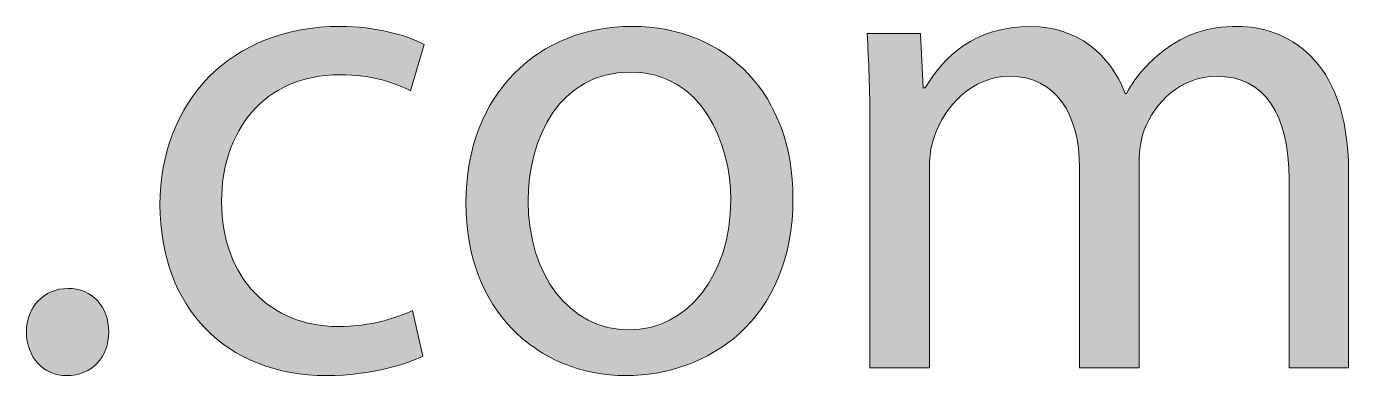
# Model space of a CAD drawing. Header units: inches. Extents: x 20 to 260, y -168 to -20.
# Drawn here: x 35.65 to 43.74, y -63.89 to -61.75 of the extents above; entities that cross this region are included whole.
import ezdxf

# ---------------------------------------------------------------- set-up
doc = ezdxf.new("R2010")
doc.units = ezdxf.units.IN
doc.header["$MEASUREMENT"] = 0
doc.layers.add('Layer 1', color=7, linetype='Continuous')

# ---------------------------------------------------------------- blocks, each defined once
blk = doc.blocks.new('block 16')
at = {"layer": 'Layer 1'}
h = blk.add_hatch(color=7, dxfattribs=at)
h.dxf.hatch_style = 2
edge = h.paths.add_edge_path()
edge.add_spline(control_points=[(38.0794, -63.7667), (37.982, -63.8134), (37.7664, -63.8852), (37.4913, -63.8852), (36.8736, -63.8852), (36.4715, -63.4665), (36.4715, -62.8401), (36.4715, -62.2097), (36.9032, -61.7486), (37.5717, -61.7486), (37.7917, -61.7486), (37.9863, -61.8035), (38.0878, -61.8586), (38.0878, -61.8586), (38.0032, -62.142), (38.0032, -62.142), (37.9143, -62.0955), (37.7748, -62.0447), (37.5717, -62.0447), (37.102, -62.0447), (36.8481, -62.3959), (36.8481, -62.8189), (36.8481, -63.2928), (37.1528, -63.5848), (37.559, -63.5848), (37.7705, -63.5848), (37.9102, -63.534), (38.016, -63.4875), (38.016, -63.4875), (38.0794, -63.7667), (38.0794, -63.7667)], knot_values=[0, 0, 0, 0, 1, 1, 1, 2, 2, 2, 3, 3, 3, 4, 4, 4, 5, 5, 5, 6, 6, 6, 7, 7, 7, 8, 8, 8, 9, 9, 9, 10, 10, 10, 10], degree=3, periodic=1)
h = blk.add_hatch(color=7, dxfattribs=at)
h.dxf.hatch_style = 2
edge = h.paths.add_edge_path()
edge.add_spline(control_points=[(40.344, -62.7979), (40.344, -63.5552), (39.8152, -63.8852), (39.3244, -63.8852), (38.7744, -63.8852), (38.3427, -63.479), (38.3427, -62.8317), (38.3427, -62.1506), (38.7956, -61.7486), (39.3582, -61.7486), (39.9464, -61.7486), (40.344, -62.1759), (40.344, -62.7979)], knot_values=[0, 0, 0, 0, 1, 1, 1, 2, 2, 2, 3, 3, 3, 4, 4, 4, 4], degree=3, periodic=1)
edge = h.paths.add_edge_path()
edge.add_spline(control_points=[(38.7236, -62.8189), (38.7236, -63.2675), (38.9775, -63.606), (39.3413, -63.606), (39.6967, -63.606), (39.9633, -63.2718), (39.9633, -62.8105), (39.9633, -62.4636), (39.7898, -62.0278), (39.3497, -62.0278), (38.9139, -62.0278), (38.7236, -62.434), (38.7236, -62.8189)], knot_values=[0, 0, 0, 0, 1, 1, 1, 2, 2, 2, 3, 3, 3, 4, 4, 4, 4], degree=3, periodic=1)
h = blk.add_hatch(color=7, dxfattribs=at)
h.dxf.hatch_style = 2
edge = h.paths.add_edge_path()
edge.add_spline(control_points=[(40.8149, -62.3451), (40.8149, -62.1294), (40.8065, -61.9601), (40.7981, -61.7909), (40.7981, -61.7909), (41.1238, -61.7909), (41.1238, -61.7909), (41.1238, -61.7909), (41.1407, -62.1251), (41.1407, -62.1251), (41.1407, -62.1251), (41.1534, -62.1251), (41.1534, -62.1251), (41.2676, -61.9305), (41.4581, -61.7486), (41.8007, -61.7486), (42.0758, -61.7486), (42.2874, -61.9179), (42.3763, -62.159), (42.3763, -62.159), (42.3847, -62.159), (42.3847, -62.159), (42.4481, -62.0405), (42.5327, -61.9559), (42.6174, -61.8924), (42.7401, -61.7994), (42.8711, -61.7486), (43.0658, -61.7486), (43.3409, -61.7486), (43.7428, -61.9263), (43.7428, -62.637), (43.7428, -62.637), (43.7428, -63.8387), (43.7428, -63.8387), (43.7428, -63.8387), (43.3789, -63.8387), (43.3789, -63.8387), (43.3789, -63.8387), (43.3789, -62.6836), (43.3789, -62.6836), (43.3789, -62.286), (43.2308, -62.0533), (42.9347, -62.0533), (42.7189, -62.0533), (42.5582, -62.2097), (42.4905, -62.3874), (42.4736, -62.4424), (42.4608, -62.506), (42.4608, -62.5737), (42.4608, -62.5737), (42.4608, -63.8387), (42.4608, -63.8387), (42.4608, -63.8387), (42.0969, -63.8387), (42.0969, -63.8387), (42.0969, -63.8387), (42.0969, -62.6117), (42.0969, -62.6117), (42.0969, -62.286), (41.953, -62.0533), (41.6697, -62.0533), (41.4411, -62.0533), (41.2676, -62.2393), (41.2084, -62.4255), (41.1873, -62.4763), (41.1787, -62.544), (41.1787, -62.6074), (41.1787, -62.6074), (41.1787, -63.8387), (41.1787, -63.8387), (41.1787, -63.8387), (40.8149, -63.8387), (40.8149, -63.8387), (40.8149, -63.8387), (40.8149, -62.3451), (40.8149, -62.3451)], knot_values=[0, 0, 0, 0, 1, 1, 1, 2, 2, 2, 3, 3, 3, 4, 4, 4, 5, 5, 5, 6, 6, 6, 7, 7, 7, 8, 8, 8, 9, 9, 9, 10, 10, 10, 11, 11, 11, 12, 12, 12, 13, 13, 13, 14, 14, 14, 15, 15, 15, 16, 16, 16, 17, 17, 17, 18, 18, 18, 19, 19, 19, 20, 20, 20, 21, 21, 21, 22, 22, 22, 23, 23, 23, 24, 24, 24, 25, 25, 25, 25], degree=3, periodic=1)
h = blk.add_hatch(color=7, dxfattribs=at)
h.dxf.hatch_style = 2
edge = h.paths.add_edge_path()
edge.add_spline(control_points=[(35.6545, -63.6187), (35.6545, -63.4665), (35.7603, -63.3521), (35.9084, -63.3521), (36.0566, -63.3521), (36.158, -63.4621), (36.158, -63.6187), (36.158, -63.771), (36.0566, -63.8852), (35.9, -63.8852), (35.7562, -63.8852), (35.6545, -63.771), (35.6545, -63.6187)], knot_values=[0, 0, 0, 0, 1, 1, 1, 2, 2, 2, 3, 3, 3, 4, 4, 4, 4], degree=3, periodic=1)
at = {"layer": 'Layer 1', "lineweight": 0}
for points, knots in [([(38.0794, -63.7667), (37.982, -63.8134), (37.7664, -63.8852), (37.4913, -63.8852), (36.8736, -63.8852), (36.4715, -63.4665), (36.4715, -62.8401), (36.4715, -62.2097), (36.9032, -61.7486), (37.5717, -61.7486), (37.7917, -61.7486), (37.9863, -61.8035), (38.0878, -61.8586), (38.0878, -61.8586), (38.0032, -62.142), (38.0032, -62.142), (37.9143, -62.0955), (37.7748, -62.0447), (37.5717, -62.0447), (37.102, -62.0447), (36.8481, -62.3959), (36.8481, -62.8189), (36.8481, -63.2928), (37.1528, -63.5848), (37.559, -63.5848), (37.7705, -63.5848), (37.9102, -63.534), (38.016, -63.4875), (38.016, -63.4875), (38.0794, -63.7667), (38.0794, -63.7667)], [0, 0, 0, 0, 1, 1, 1, 2, 2, 2, 3, 3, 3, 4, 4, 4, 5, 5, 5, 6, 6, 6, 7, 7, 7, 8, 8, 8, 9, 9, 9, 10, 10, 10, 10]), ([(40.344, -62.7979), (40.344, -63.5552), (39.8152, -63.8852), (39.3244, -63.8852), (38.7744, -63.8852), (38.3427, -63.479), (38.3427, -62.8317), (38.3427, -62.1506), (38.7956, -61.7486), (39.3582, -61.7486), (39.9464, -61.7486), (40.344, -62.1759), (40.344, -62.7979)], [0, 0, 0, 0, 1, 1, 1, 2, 2, 2, 3, 3, 3, 4, 4, 4, 4]), ([(40.8149, -62.3451), (40.8149, -62.1294), (40.8065, -61.9601), (40.7981, -61.7909), (40.7981, -61.7909), (41.1238, -61.7909), (41.1238, -61.7909), (41.1238, -61.7909), (41.1407, -62.1251), (41.1407, -62.1251), (41.1407, -62.1251), (41.1534, -62.1251), (41.1534, -62.1251), (41.2676, -61.9305), (41.4581, -61.7486), (41.8007, -61.7486), (42.0758, -61.7486), (42.2874, -61.9179), (42.3763, -62.159), (42.3763, -62.159), (42.3847, -62.159), (42.3847, -62.159), (42.4481, -62.0405), (42.5327, -61.9559), (42.6174, -61.8924), (42.7401, -61.7994), (42.8711, -61.7486), (43.0658, -61.7486), (43.3409, -61.7486), (43.7428, -61.9263), (43.7428, -62.637), (43.7428, -62.637), (43.7428, -63.8387), (43.7428, -63.8387), (43.7428, -63.8387), (43.3789, -63.8387), (43.3789, -63.8387), (43.3789, -63.8387), (43.3789, -62.6836), (43.3789, -62.6836), (43.3789, -62.286), (43.2308, -62.0533), (42.9347, -62.0533), (42.7189, -62.0533), (42.5582, -62.2097), (42.4905, -62.3874), (42.4736, -62.4424), (42.4608, -62.506), (42.4608, -62.5737), (42.4608, -62.5737), (42.4608, -63.8387), (42.4608, -63.8387), (42.4608, -63.8387), (42.0969, -63.8387), (42.0969, -63.8387), (42.0969, -63.8387), (42.0969, -62.6117), (42.0969, -62.6117), (42.0969, -62.286), (41.953, -62.0533), (41.6697, -62.0533), (41.4411, -62.0533), (41.2676, -62.2393), (41.2084, -62.4255), (41.1873, -62.4763), (41.1787, -62.544), (41.1787, -62.6074), (41.1787, -62.6074), (41.1787, -63.8387), (41.1787, -63.8387), (41.1787, -63.8387), (40.8149, -63.8387), (40.8149, -63.8387), (40.8149, -63.8387), (40.8149, -62.3451), (40.8149, -62.3451)], [0, 0, 0, 0, 1, 1, 1, 2, 2, 2, 3, 3, 3, 4, 4, 4, 5, 5, 5, 6, 6, 6, 7, 7, 7, 8, 8, 8, 9, 9, 9, 10, 10, 10, 11, 11, 11, 12, 12, 12, 13, 13, 13, 14, 14, 14, 15, 15, 15, 16, 16, 16, 17, 17, 17, 18, 18, 18, 19, 19, 19, 20, 20, 20, 21, 21, 21, 22, 22, 22, 23, 23, 23, 24, 24, 24, 25, 25, 25, 25]), ([(38.7236, -62.8189), (38.7236, -63.2675), (38.9775, -63.606), (39.3413, -63.606), (39.6967, -63.606), (39.9633, -63.2718), (39.9633, -62.8105), (39.9633, -62.4636), (39.7898, -62.0278), (39.3497, -62.0278), (38.9139, -62.0278), (38.7236, -62.434), (38.7236, -62.8189)], [0, 0, 0, 0, 1, 1, 1, 2, 2, 2, 3, 3, 3, 4, 4, 4, 4]), ([(35.6545, -63.6187), (35.6545, -63.4665), (35.7603, -63.3521), (35.9084, -63.3521), (36.0566, -63.3521), (36.158, -63.4621), (36.158, -63.6187), (36.158, -63.771), (36.0566, -63.8852), (35.9, -63.8852), (35.7562, -63.8852), (35.6545, -63.771), (35.6545, -63.6187)], [0, 0, 0, 0, 1, 1, 1, 2, 2, 2, 3, 3, 3, 4, 4, 4, 4])]:
    blk.add_open_spline(points, degree=3, knots=knots, dxfattribs=at)

msp = doc.modelspace()

# ---------------------------------------------------------------- block references
at = {"layer": 'Layer 1'}
msp.add_blockref('block 16', (0, 0), dxfattribs=at)

doc.saveas('drawing.dxf')
